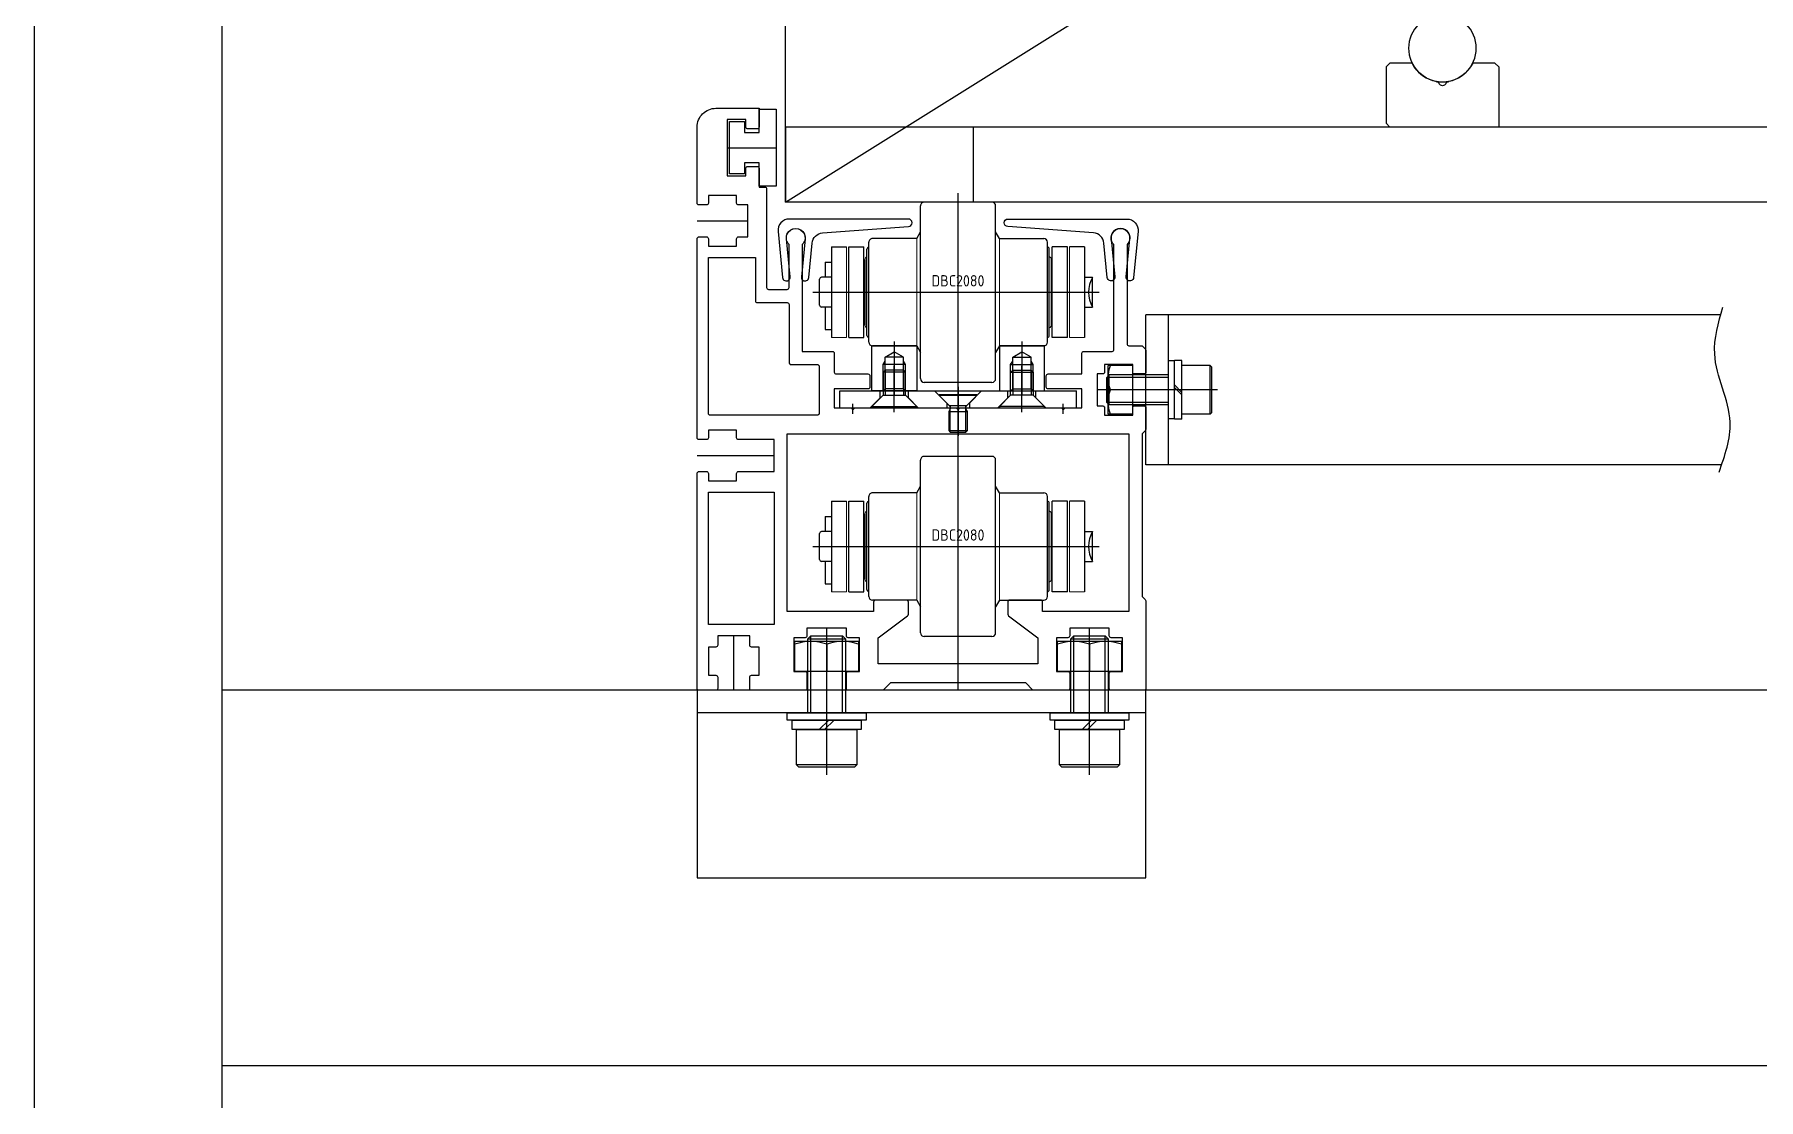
# Model space of a CAD drawing. Header units: millimetres. Extents: x 5349504 to 6791112, y -2212455 to -2153443.
# Drawn here: x 6288693.9 to 6289153.1, y -2200512.6 to -2200229 of the extents above; entities that cross this region are included whole.
import ezdxf

# ---------------------------------------------------------------- set-up
doc = ezdxf.new("R2010")
doc.units = ezdxf.units.MM
doc.header["$LTSCALE"] = 400
doc.layers.get('0').update_dxf_attribs({"lineweight": 9})
doc.layers.add('EQUIP', color=8, linetype='Continuous')
doc.layers.add('GRND', color=8, linetype='Continuous')
doc.styles.add('F', font='isocp.shx', dxfattribs={"width": 0.8, "height": 3, "bigfont": 'whgtxt.shx'})

# ---------------------------------------------------------------- blocks, each defined once
blk = doc.blocks.new('A$C6F2A16E7')
for points in [[(-43.75, -85.25), (-40.75, -85.25, -0.414214), (-40.25, -85.75), (-40.25, -89.75, -0.414214), (-40.75, -90.25), (-55, -90.25, -0.414214), (-55.5, -89.75), (-55.5, -86.75, -0.414214), (-55, -86.25), (-53, -86.25), (-53, -78.75), (-55, -78.75, -0.414214), (-55.5, -78.25), (-55.5, -75.75), (-64, -75.75), (-64, -78.25, -0.414214), (-64.5, -78.75), (-66.5, -78.75), (-66.5, -86.25), (-64.5, -86.25, -0.414214), (-64, -86.75), (-64, -89.75, -0.414214), (-64.5, -90.25), (-69, -90.25, -0.414214), (-69.5, -89.75), (-69.5, -32.5, -0.414214), (-69, -32), (-67, -32, -0.414214), (-66.5, -32.5), (-66.5, -34.5), (-59, -34.5), (-59, -32.5, -0.414214), (-58.5, -32), (-49, -32), (-49, -23.5), (-58.5, -23.5, -0.414214), (-59, -23), (-59, -21), (-66.5, -21), (-66.5, -23, -0.414214), (-67, -23.5), (-69, -23.5, -0.414214), (-69.5, -23), (-69.5, 30, -0.414214), (-69, 30.5), (-67, 30.5, -0.414214), (-66.5, 30), (-66.5, 28), (-59, 28), (-59, 30, -0.414214), (-58.5, 30.5), (-56, 30.5), (-56, 39), (-58.5, 39, -0.414214), (-59, 39.5), (-59, 41.5), (-66.5, 41.5), (-66.5, 39.5, -0.414214), (-67, 39), (-69, 39, -0.414214), (-69.5, 39.5), (-69.5, 59.75, -0.414214), (-64.5, 64.75), (-53, 64.75), (-53, 59.75, -0.414214), (-53.5, 59.25), (-56, 59.25, -0.414214), (-56.5, 59.75), (-56.5, 61.75), (-61.5, 61.75), (-61.5, 46.75), (-56.5, 46.75), (-56.5, 48.75, -0.414214), (-56, 49.25), (-53.5, 49.25, -0.414214), (-53, 48.75), (-53, 43.75), (-51.5, 43.75, -0.414214), (-51, 43.25), (-51, 17, 0.414214), (-50.5, 16.5), (-45.5, 16.5, 0.414214), (-45, 17), (-45, 28.46, -2.448775), (-41.5, 28.46), (-41.5, 0), (-33.5, 0, -0.414214), (-33, -0.5), (-33, -5.5, 0.414214), (-32.5, -6), (-24, -6, -0.414214), (-23.5, -6.5), (-23.5, -9.5, -0.414214), (-24, -10), (-33, -10), (-33, -15.04), (-28.5, -15.04), (-28, -15.54), (-27.5, -15.04), (-0.5, -15.04), (0, -15.54), (0.5, -15.04), (27.5, -15.04), (28, -15.54), (28.5, -15.04), (33, -15.04), (33, -10), (24, -10, -0.414214), (23.5, -9.5), (23.5, -6.5, -0.414214), (24, -6), (33, -6), (33, -0.5, -0.414214), (33.5, 0), (41, 0, 0.414214), (41.5, 0.5), (41.5, 28.46, -2.448775), (45, 28.46), (45, 2, 0.414214), (45.5, 1.5), (49, 1.5), (49.85, 0.65, -0.198912), (50, 0.29), (50, -5.5, -0.414214), (49.5, -6), (47, -6, -0.414214), (46.5, -5.5), (46.5, -3.5), (39, -3.5), (39, -5.5, -0.414214), (38.5, -6), (37, -6), (37, -14.5), (38.5, -14.5, -0.414214), (39, -15), (39, -17), (46.5, -17), (46.5, -15, -0.414214), (47, -14.5), (49.5, -14.5, -0.414214), (50, -15), (50, -20.79, -0.198912), (49.85, -21.15), (49, -22), (49, -65.25), (49.85, -66.1, -0.198912), (50, -66.46), (50, -89.75, -0.414214), (49.5, -90.25), (40.75, -90.25, -0.414214), (40.25, -89.75), (40.25, -85.75, -0.414214), (40.75, -85.25), (43.75, -85.25), (43.75, -76.25), (40.75, -76.25, -0.414214), (40.25, -75.75), (40.25, -73.75), (29.75, -73.75), (29.75, -75.75, -0.414214), (29.25, -76.25), (26.25, -76.25), (26.25, -85.25), (29.25, -85.25, -0.414214), (29.75, -85.75), (29.75, -89.75, -0.414214), (29.25, -90.25), (20.21, -90.25, -0.198912), (19.85, -90.1), (18, -88.25), (-18, -88.25), (-19.85, -90.1, -0.198912), (-20.21, -90.25), (-29.25, -90.25, -0.414214), (-29.75, -89.75), (-29.75, -85.75, -0.414214), (-29.25, -85.25), (-26.25, -85.25), (-26.25, -76.25), (-29.25, -76.25, -0.414214), (-29.75, -75.75), (-29.75, -73.75), (-40.25, -73.75), (-40.25, -75.75, -0.414214), (-40.75, -76.25), (-43.75, -76.25)], [(-37, -4), (-37, -16.5, -0.414214), (-37.5, -17), (-66, -17, -0.414214), (-66.5, -16.5), (-66.5, 25), (-54, 25), (-54, 13.5, 0.414214), (-53.5, 13), (-45.5, 13, -0.414214), (-45, 12.5), (-45, -3, 0.414214), (-44.5, -3.5), (-37.5, -3.5, -0.414214)], [(-13.45, -70.4, 0.236068), (-13.25, -70), (-13.25, -66.75, 0.414214), (-13.75, -66.25), (-22, -66.25, 0.414214), (-22.5, -66.75), (-22.5, -69.25), (-45.5, -69.25), (-45.5, -22), (45.5, -22), (45.5, -69.25), (22.5, -69.25), (22.5, -66.75, 0.414214), (22, -66.25), (13.75, -66.25, 0.414214), (13.25, -66.75), (13.25, -70, 0.236068), (13.45, -70.4), (21.25, -76.25), (21.25, -83.25), (-21.25, -83.25), (-21.25, -76.25)]]:
    blk.add_lwpolyline(points, format="xyb", close=True)
blk.add_lwpolyline([(-66.5, -72.75), (-66.5, -37.5), (-49, -37.5), (-49, -72.75)], close=True)
at = {"layer": 'EQUIP'}
for p, q in [((-61.5, 54.25), (-53, 54.25)), ((-69.5, 34.75), (-56, 34.75)), ((0, -90.25), (0, 0)), ((50, -10.25), (37, -10.25)), ((-28, -16.66), (-28, -13.96)), ((28, -16.66), (28, -13.96)), ((-69.5, -27.75), (-49, -27.75)), ((-59.75, -90.25), (-59.75, -75.75)), ((-35, -90.25), (-35, -73.75)), ((35, -90.25), (35, -73.75))]:
    blk.add_line(p, q, dxfattribs=at)
blk = doc.blocks.new('A$C00A011E8')
for p, q in [((7.9, 10.25), (12.4, 10.25)), ((7.9, 4), (7.9, 10.25)), ((12.4, 10.25), (12.4, -10.25)), ((0, 7), (4, 7)), ((0, -7), (0, 7)), ((4, 7), (4, 4)), ((4, 4), (7.9, 4)), ((7.9, -4), (4, -4)), ((4, -4), (4, -7)), ((7.9, -10.25), (7.9, -4)), ((4, -7), (0, -7)), ((12.4, -10.25), (7.9, -10.25))]:
    blk.add_line(p, q)
at = {"layer": 'EQUIP'}
blk.add_line((0, 0), (12.4, 0), dxfattribs=at)
blk = doc.blocks.new('A$C70BC12A1')
blk.add_lwpolyline([(-6, 0), (6, 0), (6, 12), (-6, 12)], close=True)
at = {"layer": 'EQUIP'}
for p, q in [((-2.46, 9), (0, 10.42)), ((0, 13.2), (0, -1.2)), ((2.46, 9), (0, 10.42)), ((-3, 7), (-2.46, 7.94)), ((-3, 7), (3, 7)), ((-3, 0), (-3, 7)), ((-2.46, 9), (2.46, 9)), ((-2.46, 0.54), (-2.46, 9)), ((2.46, 0.54), (2.46, 9)), ((3, 7), (2.46, 7.94)), ((3, 0), (3, 7)), ((-3, 0), (-2.46, 0.54)), ((-2.46, 0.54), (2.46, 0.54)), ((3, 0), (2.46, 0.54))]:
    blk.add_line(p, q, dxfattribs=at)
blk = doc.blocks.new('A$C21DB73E4')
for p, q in [((-3, -0.54), (-2.46, 0)), ((-2.46, 0), (2.46, 0)), ((2.46, 0), (3, -0.54)), ((-3, -6.6), (-3, -0.54)), ((-3, -0.54), (3, -0.54)), ((3, -0.54), (3, -6.6)), ((-3, -6.6), (-6, -9.6)), ((3, -6.6), (-3, -6.6)), ((6, -9.6), (3, -6.6)), ((-6, -9.6), (-6, -10)), ((6, -9.6), (-6, -9.6)), ((-6, -10), (6, -10)), ((6, -10), (6, -9.6))]:
    blk.add_line(p, q)
at = {"layer": 'EQUIP'}
for p, q in [((-2.46, 0), (-2.46, -6.6)), ((0, -11.12), (0, 1.22)), ((2.46, 0), (2.46, -6.6))]:
    blk.add_line(p, q, dxfattribs=at)
blk = doc.blocks.new('A$C6F9874AD')
for p, q in [((-5, 5.7), (5, 5.7)), ((2.5, 1.45), (-2.5, 1.45)), ((2.5, -3.57), (-2.5, -3.57))]:
    blk.add_line(p, q)
blk.add_lwpolyline([(-2.25, 2.95), (2.25, 2.95), (5, 5.7), (5, 6), (-5, 6), (-5, 5.7), (-2.25, 2.95)])
blk.add_lwpolyline([(2.25, 2.95, 0.288357), (2.07, 2.45), (2.07, 2.2), (2.5, 1.45), (2.5, -3.57), (2.07, -4), (-2.07, -4), (-2.5, -3.57), (-2.5, 1.45), (-2.07, 2.2), (-2.07, 2.45, 0.288357), (-2.25, 2.95)], format="xyb")
at = {"layer": 'EQUIP'}
for p, q in [((0, 7), (0, -5)), ((-2.07, -4), (-2.07, 2.2)), ((2.07, -4), (2.07, 2.2))]:
    blk.add_line(p, q, dxfattribs=at)
blk = doc.blocks.new('A$C63C32A81')
for p, q in [((31.5, 0), (-31.5, 0)), ((-31.5, -4.5), (-31.5, 0)), ((31.5, -4.5), (31.5, 0)), ((31.5, -4.5), (-31.5, -4.5))]:
    blk.add_line(p, q)
at = {"layer": 'EQUIP'}
for p, q in [((-20.75, -1.85), (-20.75, 0)), ((-17, -5.63), (-17, 1.12)), ((-13.25, -1.85), (-13.25, 0)), ((-3, -3.25), (-6.25, 0)), ((0, 1.12), (0, -5.63)), ((0, 1.12), (0, -5.63)), ((3, -3.25), (6.25, 0)), ((13.25, -1.85), (13.25, 0)), ((17, -5.63), (17, 1.12)), ((20.75, -1.85), (20.75, 0)), ((-20.75, -1.85), (-23.4, -4.5)), ((-13.25, -1.85), (-10.6, -4.5)), ((-3, -3.25), (-3, -4.5)), ((3, -3.25), (3, -4.5)), ((13.25, -1.85), (10.6, -4.5)), ((20.75, -1.85), (23.4, -4.5))]:
    blk.add_line(p, q, dxfattribs=at)
blk = doc.blocks.new('A$C1BD1613E')
at = {"extrusion": (0, 0, -1), "zscale": -1}
blk.add_blockref('A$C70BC12A1', (17, 0), dxfattribs=at)
for name, p in [('A$C70BC12A1', (17, 0)), ('A$C63C32A81', (0, 0))]:
    blk.add_blockref(name, p)
at = {"layer": 'EQUIP', "extrusion": (0, 0, -1), "zscale": -1}
blk.add_blockref('A$C21DB73E4', (17, 5.5), dxfattribs=at)
at = {"layer": 'EQUIP'}
for name, p in [('A$C21DB73E4', (17, 5.5)), ('A$C6F9874AD', (0, -6.95))]:
    blk.add_blockref(name, p, dxfattribs=at)
blk = doc.blocks.new('A$C0E4A51D9')
for p, q in [((-10, -23), (-10, 23)), ((9, 24), (-9, 24)), ((10, -23), (10, 23)), ((-11, 14.29), (-22.8, 14.29)), ((-11, 14.29), (-10, 16.07)), ((11, 14.29), (10, 16.07)), ((11, 14.29), (22.8, 14.29)), ((-33.7, 12.05), (-29.7, 12.05)), ((-33.7, 12.05), (-33.7, -12.05)), ((-29.1, 12.05), (-25.1, 12.05)), ((-29.1, -12.05), (-29.1, 12.05)), ((-25.1, -12.05), (-25.1, 12.05)), ((-24.3, -11.5), (-24.3, 11.5)), ((-23.8, -13.29), (-23.8, 13.29)), ((23.8, -13.29), (23.8, 13.29)), ((24.3, -11.5), (24.3, 11.5)), ((25.1, -12.05), (25.1, 12.05)), ((29.1, 12.05), (25.1, 12.05)), ((29.1, -12.05), (29.1, 12.05)), ((33.7, 12.05), (29.7, 12.05)), ((33.7, 12.05), (33.7, -12.05)), ((-35.4, 7.97), (-35.4, 3.97)), ((-35.4, 7.97), (-33.7, 7.97)), ((-24.8, 8.65), (-24.8, -8.65)), ((24.8, 8.65), (24.8, -8.65)), ((-36.9, -3.46), (-36.9, 3.47)), ((-33.7, 3.97), (-36.4, 3.97)), ((33.7, 3.97), (35.8, 3.97)), ((35.8, -3.96), (35.8, 3.97)), ((-33.7, -3.96), (-36.4, -3.96)), ((-35.4, -3.96), (-35.4, -9.96)), ((33.7, -3.96), (35.8, -3.96)), ((-35.4, -9.96), (-33.7, -9.96)), ((-29.1, -12.05), (-25.1, -12.05)), ((29.1, -12.05), (25.1, -12.05)), ((-11, -14.29), (-22.8, -14.29)), ((-11, -14.29), (-10, -16.07)), ((11, -14.29), (10, -16.07)), ((11, -14.29), (22.8, -14.29)), ((9, -24), (-9, -24))]:
    blk.add_line(p, q)
at = {"lineweight": 0}
for p, q in [((-11, 14.29), (-11, -14.29)), ((11, 14.29), (11, -14.29)), ((-29.7, -12.05), (-29.7, 12.05)), ((29.7, -12.05), (29.7, 12.05)), ((-29.7, -12.05), (-33.7, -12.05)), ((29.7, -12.05), (33.7, -12.05))]:
    blk.add_line(p, q, dxfattribs=at)
for centre, radius, start, end in [((-9, 23), 1, 90, 180), ((9, 23), 1, 0, 90), ((-22.8, 13.29), 1, 90, 180), ((22.8, 13.29), 1, 0, 90), ((-23.8, 11.5), 0.5, 90, 180), ((23.8, 11.5), 0.5, 0, 90), ((-36.4, 3.47), 0.5, 90, 180), ((42.75, 0), 8, 150.289, 209.711), ((-36.4, -3.46), 0.5, 180, 270), ((-23.8, -11.5), 0.5, 180, 270), ((-22.8, -13.29), 1, 180, 270), ((22.8, -13.29), 1, 270, 0), ((23.8, -11.5), 0.5, 270, 0), ((-9, -23), 1, 180, 270), ((9, -23), 1, 270, 0)]:
    blk.add_arc(centre, radius, start, end)
for centre, start, end in [((-23.8, 8.65), 120, 180), ((23.8, 8.65), 0, 60), ((-23.8, -8.65), 180, 240), ((23.8, -8.65), 300, 0)]:
    blk.add_arc(centre, 1, start, end, dxfattribs=at)
at = {"layer": 'EQUIP'}
for p, q in [((0, -26.4), (0, 26.4)), ((-38.72, 0), (37.62, 0))]:
    blk.add_line(p, q, dxfattribs=at)
at = {"layer": 'EQUIP', "lineweight": 0, "style": 'F'}
blk.add_text('DBC2080', height=3, dxfattribs=at).set_placement((-7.1, 1.55))
blk = doc.blocks.new('A$C02EA7444')
blk.add_lwpolyline([(1.5, -10.4, 1), (3.5, -10.6), (4.39, -1.4, -0.365037), (7.15, 1.3), (30, 3, 1), (30, 5), (-1.7, 5, 0.442767), (-4.69, 1.71), (-3.5, -10.6, 1), (-1.5, -10.4), (-2.49, -0.24, -1.10147), (2.49, -0.24)], format="xyb", close=True)
blk = doc.blocks.new('A$C4C463F46')
for p, q in [((8.5, 8), (-8.5, 8)), ((-8.5, 0), (-8.5, 8)), ((0, 7.24), (0, 0)), ((8.5, 8), (8.5, 0)), ((8.5, 0), (-8.5, 0))]:
    blk.add_line(p, q)
for centre in [(-4.25, -4.27), (4.25, -4.27)]:
    blk.add_arc(centre, 12.27, 69.7297, 110.2703)
blk = doc.blocks.new('A$C514337F8')
for p, q in [((-5, 19.69), (5, 19.69)), ((0.54, -2), (-1.96, -4.5)), ((1.96, -2), (-0.54, -4.5)), ((8, -13.9), (-8, -13.9))]:
    blk.add_line(p, q)
blk.add_lwpolyline([(-5, 0), (-5, 19.69), (-4.19, 20.5), (4.19, 20.5), (5, 19.69), (5, 0)])
for points in [[(-10.5, -2), (-10.5, 0), (10.5, 0), (10.5, -2)], [(-9.2, -4.5), (-9.2, -2), (9.2, -2), (9.2, -4.5)], [(8, -4.5), (8, -13.9), (7.4, -14.5), (-7.4, -14.5), (-8, -13.9), (-8, -4.5)]]:
    blk.add_lwpolyline(points, close=True)
at = {"layer": 'EQUIP'}
for p, q in [((-4.19, 0), (-4.19, 20.5)), ((0, -16.5), (0, 22.5)), ((4.19, 0), (4.19, 20.5))]:
    blk.add_line(p, q, dxfattribs=at)
blk = doc.blocks.new('A$C65627FEB')
at = {"layer": 'EQUIP'}
for p, q in [((210, 36), (211, 37)), ((211, 37), (216.94, 37)), ((233.06, 37), (239, 37)), ((239, 37), (240, 36)), ((210, 36), (210, 20)), ((240, 36), (240, 21)), ((226.58, 32), (223.42, 32)), ((45, 20), (400, 20)), ((45, 20), (239, 20)), ((240, 21), (239, 20)), ((350, 20), (350, 0)), ((400, 20), (400, 0)), ((-400, 0), (400, 0))]:
    blk.add_line(p, q, dxfattribs=at)
blk.add_circle((225, 41), 9, dxfattribs=at)
for centre, radius, start, end in [((225, 41), 9, 206.3878, 263.6305), ((225, 41), 9, 276.3695, 333.6122), ((225, 32), 1, 176.8153, 3.1847)]:
    blk.add_arc(centre, radius, start, end, dxfattribs=at)
blk = doc.blocks.new('BL-EQ-SECT_1_20230313')
at = {"layer": 'EQUIP'}
for p, q in [((81076.25, 349.6), (81076.25, 1772.6)), ((81126.25, 349.6), (81126.25, 1772.6)), ((80926.25, 902.6), (80126.25, 1402.6)), ((80677.1, 872.6), (80830.25, 872.6)), ((80824.25, 832.6), (80824.25, 872.6)), ((80830.25, 832.6), (80830.25, 872.6)), ((80812.65, 858.6), (80813.15, 859.1)), ((80813.15, 859.1), (80820.65, 859.1)), ((80813.15, 846.1), (80813.15, 859.1)), ((80820.65, 844.8), (80820.65, 860.4)), ((80820.65, 860.4), (80822.65, 860.4)), ((80822.65, 844.8), (80822.65, 860.4)), ((80822.65, 860.35), (80824.25, 860.35)), ((80833.75, 846.1), (80833.75, 859.1)), ((80833.75, 859.1), (80840.25, 859.1)), ((80840.25, 846.1), (80840.25, 859.1)), ((80812.65, 846.6), (80812.65, 858.6)), ((80824.25, 856.6), (80839.98, 856.6)), ((80824.25, 855.92), (80840.65, 855.92)), ((80839.98, 848.6), (80839.98, 856.6)), ((80839.98, 856.6), (80840.65, 855.92)), ((80840.65, 849.27), (80840.65, 855.92)), ((80811.15, 852.6), (80842.15, 852.6)), ((80822.65, 853.93), (80820.65, 851.93)), ((80822.65, 853.26), (80820.65, 851.26)), ((80813.15, 846.1), (80812.65, 846.6)), ((80813.15, 846.1), (80820.65, 846.1)), ((80824.25, 849.27), (80840.65, 849.27)), ((80824.25, 848.6), (80839.98, 848.6)), ((80833.75, 846.1), (80840.25, 846.1)), ((80840.65, 849.27), (80839.98, 848.6)), ((80820.65, 844.8), (80822.65, 844.8)), ((80822.65, 844.85), (80824.25, 844.85)), ((80676.89, 832.6), (80830.25, 832.6)), ((79976.25, 772.6), (81076.25, 772.6)), ((80830.25, 766.6), (80949.75, 766.6)), ((79976.25, 672.6), (81076.25, 672.6))]:
    blk.add_line(p, q, dxfattribs=at)
blk.add_lwpolyline([(80126.25, 902.6), (80926.25, 902.6), (80926.25, 1402.6), (80126.25, 1402.6)], close=True, dxfattribs=at)
blk.add_lwpolyline([(80949.75, 772.6), (80949.75, 722.6), (80830.25, 722.6), (80830.25, 772.6)], dxfattribs=at)
for centre in [(80830.87, 855.85), (80830.87, 849.35)]:
    blk.add_arc(centre, 9.38, 339.7297, 20.2703, dxfattribs=at)
blk.add_open_spline([(80677.56, 830.69), (80676, 835.12, -270.82), (80672.31, 845.63, -270.82), (80680.77, 860.16, -270.82), (80677.74, 870.44, -270.82), (80676.52, 874.59, -270.82)], degree=3, knots=[0, 0, 0, 0, 13.617906, 32.263085, 44.880263, 44.880263, 44.880263, 44.880263], dxfattribs=at)
at = {"layer": 'EQUIP', "extrusion": (0, 0, -1), "xscale": -1, "zscale": -1}
for name, p in [('A$C65627FEB', (-80526.25, 902.6)), ('A$C1BD1613E', (-80880.25, 852.31))]:
    blk.add_blockref(name, p, dxfattribs=at)
at = {"layer": 'EQUIP', "xscale": -1}
for name, p in [('A$C6F2A16E7', (80880.25, 862.85)), ('A$C00A011E8', (80941.15, 917.1)), ('A$C0E4A51D9', (80880.25, 878.6)), ('A$C02EA7444', (80923.5, 893.1)), ('A$C0E4A51D9', (80880.25, 810.89)), ('A$C514337F8', (80845.25, 766.6)), ('A$C4C463F46', (80845.25, 777.6)), ('A$C514337F8', (80915.25, 766.6)), ('A$C4C463F46', (80915.25, 777.6))]:
    blk.add_blockref(name, p, dxfattribs=at)
at = {"layer": 'EQUIP'}
blk.add_blockref('A$C02EA7444', (80837, 893.1), dxfattribs=at)

msp = doc.modelspace()

# ---------------------------------------------------------------- block references
at = {"layer": 'GRND', "xscale": -1}
msp.add_blockref('BL-EQ-SECT_1_20230313', (6369820.12, -2201176.2), dxfattribs=at)

doc.saveas('drawing.dxf')
